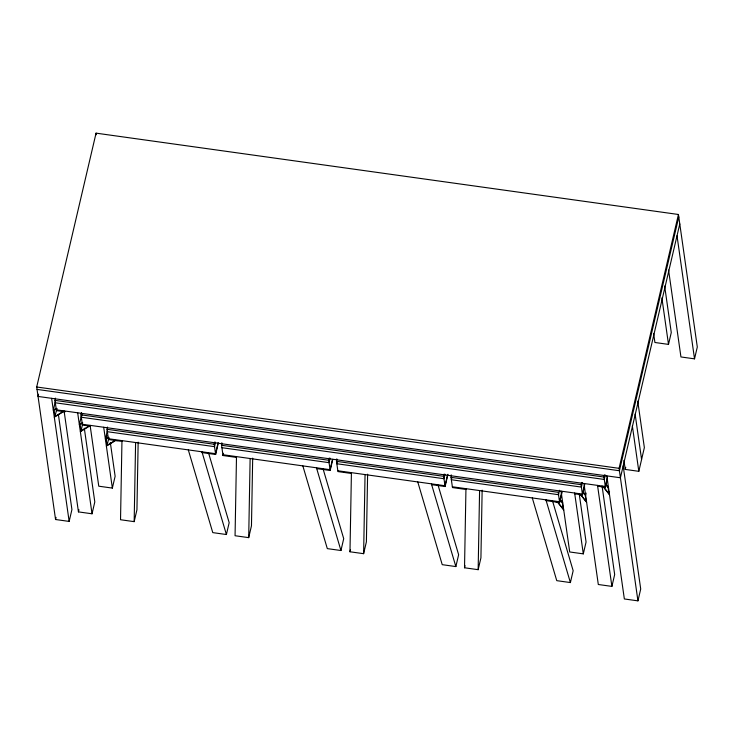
<?xml version="1.0" encoding="UTF-8"?>
<svg xmlns="http://www.w3.org/2000/svg" width="734" height="734" viewBox="0 0 734 734"><rect width="100%" height="100%" fill="white"/><g stroke="black" fill="none" stroke-linecap="round" stroke-linejoin="round"><path stroke-width="1.1" d="M121.963 440.62L120.532 519.736L134.166 521.645L136.937 509.8L138.157 442.152M134.166 521.645L135.597 442.529M236.495 456.621L235.063 535.737L248.698 537.637L251.468 525.792L252.689 458.144M248.698 537.637L250.129 458.521M367.615 474.192L366.394 541.839L363.624 553.684L349.98 551.784L351.421 472.668M363.624 553.684L365.055 474.577M482.146 490.193L480.926 557.84L478.155 569.685L464.521 567.777L465.952 488.67M478.155 569.685L479.586 490.569M58.417 414.71L71.923 509.57L69.152 521.415L55.564 519.516L36.7 386.992L96.062 133.148L678.436 214.484L697.3 347.008L694.529 358.853L680.941 356.953L668.564 270.002M38.563 394.204L38.04 396.433L620.413 477.77L679.785 223.916M64.188 411.691L56.426 410.609L54.967 400.369L55.49 398.14M55.399 401.269L53.316 410.178L56.123 408.471M62.922 411.646L54.977 416.481L56.949 408.379M55.564 519.516L56.068 517.369M90.218 426.151L82.456 425.069L80.997 414.829L81.52 412.618M81.951 413.499L79.345 424.637L82.153 422.931M81.859 415.022L81.336 417.242L581.401 487.082L582.438 482.651M88.952 426.105L81.006 430.941L82.575 424.252M84.309 428.179L94.805 501.946L92.034 513.791L78.446 511.892L78.951 509.735M121.835 440.611L121.945 441.409L108.485 439.528L107.026 429.289L107.549 427.06M107.448 430.243L105.384 439.097L108.182 437.391M114.981 440.565L107.036 445.4L106.127 438.969L106.898 435.647M107.036 445.4L109.008 437.299M90.108 425.353L98.769 486.192L112.357 488.092L115.128 476.247L110.311 442.446M202.07 451.814L202.18 452.612L215.64 454.493L214.19 444.253L214.704 442.024M215.576 442.198L214.53 446.667L107.375 431.702M218.136 442.538L215.53 453.695L108.375 438.73M215.64 454.493L218.255 443.336M236.366 456.603L236.476 457.401L223.017 455.53L221.567 445.281L222.081 443.052M223.017 455.53L223.54 453.291M188.308 449.887L212.768 532.618L226.402 534.526L229.173 522.681L208.575 453.006M316.602 467.806L316.721 468.613L330.181 470.494L328.722 460.255L329.245 458.016M330.107 458.199L329.061 462.659L221.907 447.694M332.41 459.649L330.061 469.687L222.907 454.722M330.181 470.494L332.786 459.337M351.292 472.65L351.402 473.458L337.943 471.577L336.484 461.337L337.007 459.108M337.346 461.512L336.823 463.741L443.987 478.715L445.024 474.247M302.839 465.888L327.309 548.619L340.943 550.518L343.714 538.673L323.107 469.008M349.98 551.784L350.485 549.628M431.528 483.862L431.638 484.66L445.098 486.541L443.639 476.302L444.162 474.072M447.593 474.577L444.988 485.743L337.823 470.769M445.098 486.541L447.969 474.265M465.824 488.651L465.934 489.45L452.474 487.569L451.015 477.329L451.538 475.1M451.887 477.513L451.364 479.742L558.519 494.707L559.565 490.248M417.765 481.935L442.226 564.666L455.86 566.575L458.631 554.721L438.033 485.055M464.521 567.777L465.026 565.63M561.868 491.688L559.519 501.735L452.364 486.77M546.059 499.854L546.169 500.661L559.629 502.542L561.978 492.496M574.759 493.826L582.521 494.909L581.062 484.669L581.585 482.458M584.732 484.146L582.401 494.11L82.346 424.27M582.521 494.909L584.594 486.055M586.145 493.12L585.622 495.34L582.879 491.853M532.297 497.936L556.757 580.658L570.391 582.567L573.162 570.722L552.564 501.056M561.051 491.129L569.712 551.968L583.301 553.867L586.071 542.022L579.337 494.698M597.641 486.202L605.412 487.284L603.954 477.045L604.467 474.815M605.339 474.999L604.293 479.449L55.307 402.782M607.376 477.568L605.293 486.477L56.307 409.811M605.412 487.284L607.495 478.375M603.752 487.174L609.009 493.854L609.532 491.624M606.825 475.871L624.35 598.962L637.938 600.852L619.074 468.329L678.436 214.484M678.785 216.888L619.413 470.742L37.039 389.405M637.736 401.094L644.36 447.621L638.819 471.32L625.23 469.421L625.735 467.264M583.943 483.495L598.311 584.503L611.899 586.393L614.67 574.548L602.073 486.036M653.618 333.419L654.911 342.494L668.5 344.393L671.271 332.548L664.646 286.021M637.938 600.852L640.709 589.007L623.184 465.925M56.711 408.443L54.059 410.049L54.977 416.481M54.316 417.206L63.665 411.517L65.216 411.737M82.74 422.903L80.098 424.509L81.006 430.941M80.345 431.665L89.695 425.977M106.127 438.969L107.889 437.895M106.384 446.125L115.733 440.437L117.284 440.657M36.7 386.992L619.074 468.329M54.967 400.369L603.954 477.045M601.779 486.67L603.33 486.89L609.514 494.744M80.997 414.829L581.062 484.669M578.887 494.303L580.447 494.514L586.622 502.368M107.026 429.289L214.19 444.253M221.567 445.281L328.722 460.255M336.484 461.337L443.639 476.302M451.015 477.329L558.179 492.294L559.629 502.542M556.005 501.928L557.556 502.148L563.74 510.002M605.77 484.229L608.514 487.715M606.119 484.926L608.091 487.431L609.009 493.854M583.236 492.551L585.209 495.055L586.117 501.478L580.869 494.808M559.987 499.478L562.739 502.974M559.693 499.349L562.317 502.68L563.235 509.112L557.978 502.432M545.931 499.836L570.391 582.567M431.399 483.844L455.86 566.575M316.473 467.787L340.943 550.518M201.942 451.795L226.402 534.526M677.014 235.761L694.529 358.853M661.875 297.866L668.5 344.393M635.121 414.077L641.589 459.475M632.359 425.922L638.819 471.32M623.937 460.337L625.23 469.421M597.531 485.394L611.899 586.393M574.639 493.019L583.301 553.867M450.979 475.127L451.061 475.733M336.438 459.135L336.53 459.732M221.521 443.079L221.604 443.685M96.062 133.148L96.292 134.753M103.696 427.252L112.357 488.092M77.666 412.792L92.034 513.791M64.078 410.893L78.446 511.892M51.628 398.333L69.152 521.415"/></g></svg>
